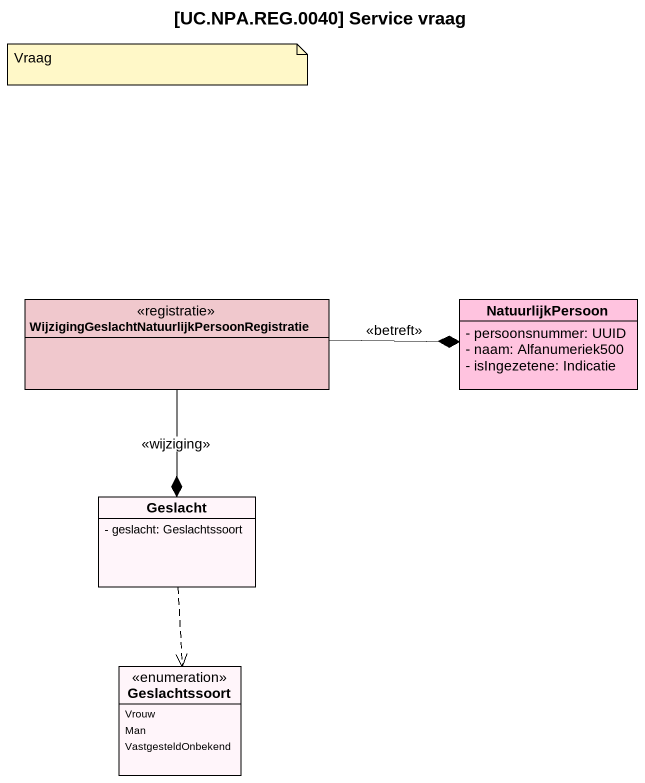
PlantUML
@startuml
title [UC.NPA.REG.0040] Service vraag
hide circle
hide empty members
skinparam classAttributeIconSize 0
class "WijzigingGeslachtNatuurlijkPersoonRegistratie" as WijzigingGeslachtNatuurlijkP <<registratie>> #F0C8CD
class NatuurlijkPersoon #FFC3DF {
  - persoonsnummer: UUID
  - naam: Alfanumeriek500
  - isIngezetene: Indicatie
}
class Geslacht #FFF5FA {
  - geslacht: Geslachtssoort
}
enum Geslachtssoort #FFF5FA {
  Vrouw
  Man
  VastgesteldOnbekend
}
WijzigingGeslachtNatuurlijkP -right-* NatuurlijkPersoon : <<betreft>>
WijzigingGeslachtNatuurlijkP --* Geslacht : <<wijziging>>
Geslacht ..> Geslachtssoort
note as N1
  Vraag
end note
@enduml
